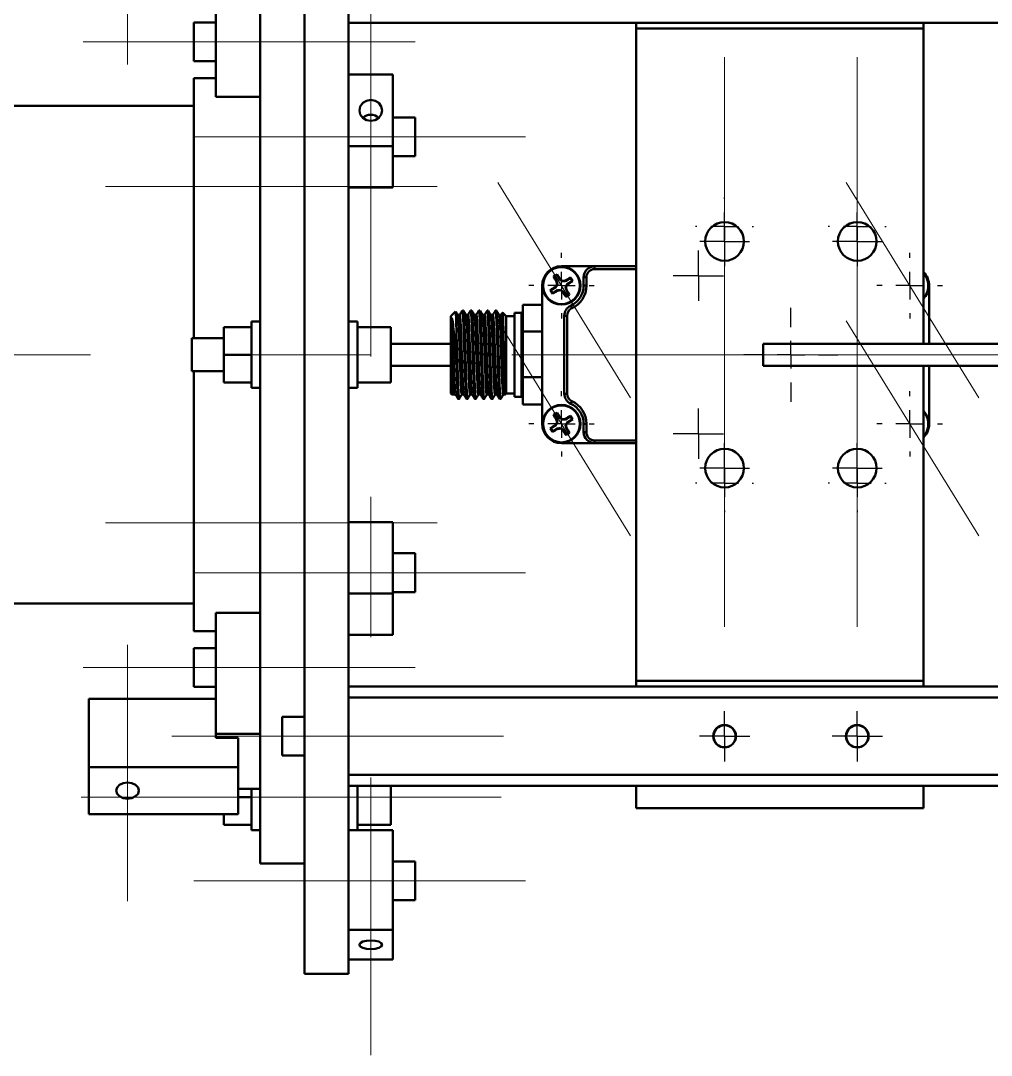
# Model space of a CAD drawing. Header units: millimetres. Extents: x 0 to 420, y 0 to 297.
# Drawn here: x 102.54 to 146.44, y 100.32 to 147.1 of the extents above; entities that cross this region are included whole.
import ezdxf

# ---------------------------------------------------------------- set-up
doc = ezdxf.new("R2010")
doc.units = ezdxf.units.MM
doc.linetypes.add('CENTERX2', pattern=[20.32, 12.7, -2.54, 2.54, -2.54])
doc.layers.add('9中心线层', color=1, linetype='Continuous')

# ---------------------------------------------------------------- blocks, each defined once
blk = doc.blocks.new('SW_CENTERMARKSYMBOL_64')
at = {"layer": '9中心线层', "color": 0}
for p, q in [((0, 0.625), (0, 1.1375)), ((0, 0), (0, 0.625)), ((-0.625, 0), (-1.1375, 0)), ((0, 0), (-0.625, 0)), ((0, 0), (0, -0.625)), ((0, 0), (0.625, 0)), ((0.625, 0), (1.1375, 0)), ((0, -0.625), (0, -1.1375))]:
    blk.add_line(p, q, dxfattribs=at)
blk = doc.blocks.new('SW_CENTERMARKSYMBOL_65')
at = {"layer": '9中心线层', "color": 0}
for p, q in [((0, 0.625), (0, 1.1375)), ((0, 0), (0, 0.625)), ((-0.625, 0), (-1.1375, 0)), ((0, 0), (-0.625, 0)), ((0, 0), (0, -0.625)), ((0, 0), (0.625, 0)), ((0.625, 0), (1.1375, 0)), ((0, -0.625), (0, -1.1375))]:
    blk.add_line(p, q, dxfattribs=at)
blk = doc.blocks.new('SW_CENTERMARKSYMBOL_84')
at = {"layer": '9中心线层', "color": 0}
for p, q in [((0, 0.625), (0, 1.125)), ((0, 0), (0, 0.625)), ((-0.625, 0), (-1.125, 0)), ((0, 0), (-0.625, 0)), ((0, 0), (0, -0.625)), ((0, 0), (0.625, 0)), ((0.625, 0), (1.125, 0)), ((0, -0.625), (0, -1.125))]:
    blk.add_line(p, q, dxfattribs=at)
blk = doc.blocks.new('SW_CENTERMARKSYMBOL_86')
at = {"layer": '9中心线层', "color": 0}
for p, q in [((0, 0.625), (0, 1.125)), ((0, 0), (0, 0.625)), ((-0.625, 0), (-1.125, 0)), ((0, 0), (-0.625, 0)), ((0, 0), (0, -0.625)), ((0, 0), (0.625, 0)), ((0.625, 0), (1.125, 0)), ((0, -0.625), (0, -1.125))]:
    blk.add_line(p, q, dxfattribs=at)
blk = doc.blocks.new('SW_CENTERMARKSYMBOL_87')
at = {"layer": '9中心线层', "color": 0}
for p, q in [((0, 1.25), (0, 1.3125)), ((0, 0), (0, 0.625)), ((-1.25, 0), (-1.3125, 0)), ((0, 0), (-0.625, 0)), ((0, 0), (0, -0.625)), ((0, 0), (0.625, 0)), ((1.25, 0), (1.3125, 0)), ((0, -1.25), (0, -1.3125))]:
    blk.add_line(p, q, dxfattribs=at)
blk = doc.blocks.new('SW_CENTERMARKSYMBOL_88')
at = {"layer": '9中心线层', "color": 0}
for p, q in [((0, 1.25), (0, 1.3125)), ((0, 0), (0, 0.625)), ((-1.25, 0), (-1.3125, 0)), ((0, 0), (-0.625, 0)), ((0, 0), (0, -0.625)), ((0, 0), (0.625, 0)), ((1.25, 0), (1.3125, 0)), ((0, -1.25), (0, -1.3125))]:
    blk.add_line(p, q, dxfattribs=at)
blk = doc.blocks.new('SW_CENTERMARKSYMBOL_89')
at = {"layer": '9中心线层', "color": 0}
for p, q in [((0, 1.25), (0, 1.3125)), ((0, 0), (0, 0.625)), ((-1.25, 0), (-1.3125, 0)), ((0, 0), (-0.625, 0)), ((0, 0), (0, -0.625)), ((0, 0), (0.625, 0)), ((1.25, 0), (1.3125, 0)), ((0, -1.25), (0, -1.3125))]:
    blk.add_line(p, q, dxfattribs=at)
blk = doc.blocks.new('SW_CENTERMARKSYMBOL_90')
at = {"layer": '9中心线层', "color": 0}
for p, q in [((0, 1.25), (0, 1.3125)), ((0, 0), (0, 0.625)), ((-1.25, 0), (-1.3125, 0)), ((0, 0), (-0.625, 0)), ((0, 0), (0, -0.625)), ((0, 0), (0.625, 0)), ((1.25, 0), (1.3125, 0)), ((0, -1.25), (0, -1.3125))]:
    blk.add_line(p, q, dxfattribs=at)
blk = doc.blocks.new('SW_CENTERMARKSYMBOL_91')
at = {"layer": '9中心线层', "color": 0}
for p, q in [((0, 1.25), (0, 2.125)), ((0, 0), (0, 0.625)), ((-1.25, 0), (-2.125, 0)), ((0, 0), (-0.625, 0)), ((0, 0), (0, -0.625)), ((0, 0), (0.625, 0)), ((1.25, 0), (2.125, 0)), ((0, -1.25), (0, -2.125))]:
    blk.add_line(p, q, dxfattribs=at)
blk = doc.blocks.new('SW_CENTERMARKSYMBOL_92')
at = {"layer": '9中心线层', "color": 0}
for p, q in [((0, 0.625), (0, 1.1375)), ((0, 0), (0, 0.625)), ((-0.625, 0), (-1.1375, 0)), ((0, 0), (-0.625, 0)), ((0, 0), (0, -0.625)), ((0, 0), (0.625, 0)), ((0.625, 0), (1.1375, 0)), ((0, -0.625), (0, -1.1375))]:
    blk.add_line(p, q, dxfattribs=at)
blk = doc.blocks.new('SW_CENTERMARKSYMBOL_93')
at = {"layer": '9中心线层', "color": 0}
for p, q in [((0, 0.625), (0, 1.1375)), ((0, 0), (0, 0.625)), ((-0.625, 0), (-1.1375, 0)), ((0, 0), (-0.625, 0)), ((0, 0), (0, -0.625)), ((0, 0), (0.625, 0)), ((0.625, 0), (1.1375, 0)), ((0, -0.625), (0, -1.1375))]:
    blk.add_line(p, q, dxfattribs=at)
blk = doc.blocks.new('SW_CENTERMARKSYMBOL_94')
at = {"layer": '9中心线层', "color": 0}
for p, q in [((0, 1.25), (0, 1.48225)), ((0, 0), (0, 0.625)), ((-1.25, 0), (-1.48225, 0)), ((0, 0), (-0.625, 0)), ((0, 0), (0, -0.625)), ((0, 0), (0.625, 0)), ((1.25, 0), (1.48225, 0)), ((0, -1.25), (0, -1.48225))]:
    blk.add_line(p, q, dxfattribs=at)
blk = doc.blocks.new('SW_CENTERMARKSYMBOL_95')
at = {"layer": '9中心线层', "color": 0}
for p, q in [((0, 1.25), (0, 1.48225)), ((0, 0), (0, 0.625)), ((-1.25, 0), (-1.48225, 0)), ((0, 0), (-0.625, 0)), ((0, 0), (0, -0.625)), ((0, 0), (0.625, 0)), ((1.25, 0), (1.48225, 0)), ((0, -1.25), (0, -1.48225))]:
    blk.add_line(p, q, dxfattribs=at)
blk = doc.blocks.new('SW_CENTERMARKSYMBOL_96')
at = {"layer": '9中心线层', "color": 0}
for p, q in [((0, 1.25), (0, 1.48225)), ((0, 0), (0, 0.625)), ((-1.25, 0), (-1.48225, 0)), ((0, 0), (-0.625, 0)), ((0, 0), (0, -0.625)), ((0, 0), (0.625, 0)), ((1.25, 0), (1.48225, 0)), ((0, -1.25), (0, -1.48225))]:
    blk.add_line(p, q, dxfattribs=at)
blk = doc.blocks.new('SW_CENTERMARKSYMBOL_97')
at = {"layer": '9中心线层', "color": 0}
for p, q in [((0, 1.25), (0, 1.48225)), ((0, 0), (0, 0.625)), ((-1.25, 0), (-1.48225, 0)), ((0, 0), (-0.625, 0)), ((0, 0), (0, -0.625)), ((0, 0), (0.625, 0)), ((1.25, 0), (1.48225, 0)), ((0, -1.25), (0, -1.48225))]:
    blk.add_line(p, q, dxfattribs=at)
blk = doc.blocks.new('SW_CENTERMARKSYMBOL_98')
at = {"layer": '9中心线层', "color": 0}
for p, q in [((0, 0.625), (0, 1.125)), ((0, 0), (0, 0.625)), ((-0.625, 0), (-1.125, 0)), ((0, 0), (-0.625, 0)), ((0, 0), (0, -0.625)), ((0, 0), (0.625, 0)), ((0.625, 0), (1.125, 0)), ((0, -0.625), (0, -1.125))]:
    blk.add_line(p, q, dxfattribs=at)
blk = doc.blocks.new('SW_CENTERMARKSYMBOL_99')
at = {"layer": '9中心线层', "color": 0}
for p, q in [((0, 0.625), (0, 1.125)), ((0, 0), (0, 0.625)), ((-0.625, 0), (-1.125, 0)), ((0, 0), (-0.625, 0)), ((0, 0), (0, -0.625)), ((0, 0), (0.625, 0)), ((0.625, 0), (1.125, 0)), ((0, -0.625), (0, -1.125))]:
    blk.add_line(p, q, dxfattribs=at)

msp = doc.modelspace()

# ---------------------------------------------------------------- linework, layer by layer
at = {"color": 7, "linetype": 'Continuous', "lineweight": 50}
for p, q in [((115.377, 104), (115.377, 160)), ((117.377, 144.667), (117.377, 160)), ((111.377, 143.667), (111.377, 149.147)), ((113.377, 146.979), (113.377, 149.147)), ((111.377, 147.017), (110.377, 147.017)), ((110.377, 145.267), (110.377, 147.017)), ((113.377, 117.021), (113.377, 146.979)), ((117.377, 147), (205.377, 147)), ((130.377, 146.75), (130.377, 147)), ((143.377, 146.75), (143.377, 147)), ((130.377, 146.75), (143.377, 146.75)), ((130.377, 117.25), (130.377, 146.75)), ((143.377, 132.5), (143.377, 146.75)), ((110.377, 145.267), (111.377, 145.267)), ((119.377, 144.667), (117.377, 144.667)), ((117.377, 144.667), (117.377, 141.433)), ((119.377, 144.667), (119.377, 141.433)), ((111.377, 144.5), (110.377, 144.5)), ((110.377, 132.75), (110.377, 144.5)), ((111.377, 143.667), (113.377, 143.667)), ((110.377, 143.25), (83.377, 143.25)), ((120.377, 142.729), (119.377, 142.729)), ((120.377, 142.729), (120.377, 140.979)), ((119.377, 141.433), (117.377, 141.433)), ((117.377, 141.433), (117.377, 141.077)), ((119.377, 141.433), (119.377, 139.568)), ((117.377, 106.852), (117.377, 141.077)), ((119.377, 140.979), (120.377, 140.979)), ((119.377, 139.568), (117.377, 139.568)), ((127.002, 136), (128.502, 136)), ((128.502, 136), (130.377, 136)), ((128.502, 136), (128.502, 135.875)), ((130.377, 135.875), (128.502, 135.875)), ((143.482, 135.575), (143.377, 135.712)), ((143.464, 135.563), (143.377, 135.68)), ((126.663, 135.52), (126.636, 135.537)), ((126.802, 135.606), (126.663, 135.52)), ((126.663, 135.52), (126.798, 135.301)), ((126.798, 135.301), (126.775, 135.293)), ((126.798, 135.301), (126.819, 135.168)), ((126.802, 135.606), (126.799, 135.637)), ((126.937, 135.387), (126.802, 135.606)), ((126.937, 135.387), (126.954, 135.403)), ((127.046, 135.308), (126.937, 135.387)), ((127.046, 135.308), (127.052, 135.334)), ((127.179, 135.329), (127.046, 135.308)), ((127.179, 135.329), (127.17, 135.352)), ((127.398, 135.464), (127.179, 135.329)), ((127.264, 135.191), (127.483, 135.325)), ((127.398, 135.464), (127.414, 135.491)), ((127.483, 135.325), (127.398, 135.464)), ((127.483, 135.325), (127.514, 135.328)), ((128.127, 135.5), (128.002, 135.5)), ((128.002, 135.125), (128.002, 135.5)), ((128.127, 135.5), (128.127, 135.125)), ((126.127, 128.875), (126.127, 135.125)), ((126.522, 134.925), (126.49, 134.922)), ((126.741, 135.059), (126.522, 134.925)), ((126.522, 134.925), (126.607, 134.786)), ((126.607, 134.786), (126.59, 134.759)), ((126.607, 134.786), (126.826, 134.921)), ((126.741, 135.059), (126.724, 135.077)), ((126.819, 135.168), (126.741, 135.059)), ((126.819, 135.168), (126.793, 135.175)), ((126.826, 134.921), (126.959, 134.942)), ((126.826, 134.921), (126.835, 134.898)), ((126.959, 134.942), (126.953, 134.916)), ((126.959, 134.942), (127.068, 134.863)), ((127.068, 134.863), (127.05, 134.847)), ((127.068, 134.863), (127.203, 134.644)), ((127.185, 135.082), (127.264, 135.191)), ((127.185, 135.082), (127.212, 135.075)), ((127.207, 134.949), (127.185, 135.082)), ((127.203, 134.644), (127.341, 134.73)), ((127.207, 134.949), (127.229, 134.957)), ((127.341, 134.73), (127.207, 134.949)), ((127.264, 135.191), (127.28, 135.173)), ((127.341, 134.73), (127.368, 134.713)), ((128.127, 135.125), (128.002, 135.125)), ((143.627, 135.125), (143.627, 132.5)), ((127.203, 134.644), (127.206, 134.613)), ((122.204, 133.952), (122.002, 133.75)), ((122.401, 133.797), (122.309, 133.797)), ((122.565, 134), (122.518, 134)), ((122.776, 133.797), (122.684, 133.797)), ((122.94, 134), (122.893, 134)), ((123.151, 133.797), (123.059, 133.797)), ((123.315, 134), (123.268, 134)), ((123.526, 133.797), (123.434, 133.797)), ((123.69, 134), (123.643, 134)), ((123.901, 133.797), (123.809, 133.797)), ((124.065, 134), (124.018, 134)), ((124.276, 133.797), (124.184, 133.797)), ((124.328, 133.89), (124.275, 133.797)), ((124.502, 133.75), (124.353, 133.9)), ((125.19, 133.9), (124.877, 133.9)), ((124.877, 130.1), (124.877, 133.9)), ((125.19, 130.1), (125.19, 133.9)), ((126.127, 134.25), (125.252, 134.25)), ((125.252, 133.045), (125.252, 134.25)), ((127.471, 134.102), (127.419, 134.216)), ((113.377, 133.5), (112.977, 133.5)), ((112.977, 130.5), (112.977, 133.5)), ((117.777, 133.5), (117.377, 133.5)), ((117.777, 130.5), (117.777, 133.5)), ((122.002, 130.25), (122.002, 133.75)), ((122.049, 133.663), (122.049, 131.32)), ((124.877, 133.75), (124.502, 133.75)), ((124.502, 130.25), (124.502, 133.75)), ((127.127, 130.239), (127.127, 133.761)), ((127.252, 133.761), (127.127, 133.761)), ((127.252, 133.761), (127.252, 130.239)), ((111.727, 133.25), (112.977, 133.25)), ((111.727, 132), (111.727, 133.25)), ((119.277, 133.25), (117.777, 133.25)), ((119.277, 133.25), (119.277, 130.75)), ((122.252, 131.49), (122.252, 133.007)), ((126.127, 133.045), (125.252, 133.045)), ((125.252, 133.045), (125.252, 130.984)), ((111.727, 132.75), (110.277, 132.75)), ((110.277, 132.75), (110.277, 131.25)), ((119.277, 132.5), (122.002, 132.5)), ((136.127, 131.5), (136.127, 132.5)), ((149.252, 132.5), (136.127, 132.5)), ((111.727, 132), (112.977, 132)), ((111.727, 130.75), (111.727, 132)), ((119.277, 131.5), (122.002, 131.5)), ((149.252, 131.5), (136.127, 131.5)), ((143.377, 117.25), (143.377, 131.5)), ((143.627, 131.5), (143.627, 128.875)), ((110.277, 131.25), (111.727, 131.25)), ((110.377, 119.5), (110.377, 131.25)), ((111.727, 130.75), (112.977, 130.75)), ((117.777, 130.75), (119.277, 130.75)), ((125.252, 130.984), (126.127, 130.984)), ((125.252, 129.75), (125.252, 130.984)), ((112.977, 130.5), (113.377, 130.5)), ((117.377, 130.5), (117.777, 130.5)), ((122.002, 130.25), (122.086, 130.166)), ((122.096, 130.159), (122.121, 130.203)), ((122.12, 130.203), (122.212, 130.203)), ((122.495, 130.203), (122.587, 130.203)), ((122.87, 130.203), (122.962, 130.203)), ((123.245, 130.203), (123.337, 130.203)), ((123.62, 130.203), (123.712, 130.203)), ((123.995, 130.203), (124.087, 130.203)), ((124.37, 130.203), (124.464, 130.203)), ((124.455, 130.203), (124.502, 130.25)), ((124.455, 130.203), (124.455, 130.222)), ((124.502, 130.25), (124.877, 130.25)), ((124.877, 130.1), (125.19, 130.1)), ((127.252, 130.239), (127.127, 130.239)), ((122.331, 130), (122.378, 130)), ((122.706, 130), (122.753, 130)), ((123.081, 130), (123.128, 130)), ((123.456, 130), (123.503, 130)), ((123.831, 130), (123.878, 130)), ((124.206, 130), (124.253, 130)), ((124.252, 130), (124.261, 130.023)), ((125.252, 129.75), (126.127, 129.75)), ((127.471, 129.898), (127.419, 129.784)), ((126.663, 129.27), (126.636, 129.287)), ((126.802, 129.356), (126.663, 129.27)), ((126.663, 129.27), (126.798, 129.051)), ((126.802, 129.356), (126.799, 129.387)), ((126.937, 129.137), (126.802, 129.356)), ((126.937, 129.137), (126.954, 129.153)), ((127.046, 129.058), (126.937, 129.137)), ((127.398, 129.214), (127.179, 129.079)), ((127.398, 129.214), (127.414, 129.241)), ((127.483, 129.075), (127.398, 129.214)), ((143.482, 129.325), (143.377, 129.462)), ((143.464, 129.313), (143.377, 129.43)), ((126.522, 128.675), (126.49, 128.672)), ((126.741, 128.809), (126.522, 128.675)), ((126.522, 128.675), (126.607, 128.536)), ((126.607, 128.536), (126.826, 128.671)), ((126.741, 128.809), (126.724, 128.827)), ((126.819, 128.918), (126.741, 128.809)), ((126.798, 129.051), (126.775, 129.043)), ((126.819, 128.918), (126.793, 128.925)), ((126.798, 129.051), (126.819, 128.918)), ((126.826, 128.671), (126.959, 128.692)), ((126.826, 128.671), (126.835, 128.648)), ((126.959, 128.692), (126.953, 128.666)), ((126.959, 128.692), (127.068, 128.613)), ((127.046, 129.058), (127.052, 129.084)), ((127.179, 129.079), (127.046, 129.058)), ((127.179, 129.079), (127.17, 129.102)), ((127.185, 128.832), (127.264, 128.941)), ((127.207, 128.699), (127.185, 128.832)), ((127.185, 128.832), (127.212, 128.825)), ((127.207, 128.699), (127.229, 128.707)), ((127.341, 128.48), (127.207, 128.699)), ((127.264, 128.941), (127.483, 129.075)), ((127.264, 128.941), (127.28, 128.923)), ((127.483, 129.075), (127.514, 129.078)), ((128.127, 128.875), (128.002, 128.875)), ((128.002, 128.5), (128.002, 128.875)), ((128.127, 128.875), (128.127, 128.5)), ((126.607, 128.536), (126.59, 128.509)), ((127.068, 128.613), (127.05, 128.597)), ((127.068, 128.613), (127.203, 128.394)), ((127.203, 128.394), (127.341, 128.48)), ((127.203, 128.394), (127.206, 128.363)), ((127.341, 128.48), (127.368, 128.463)), ((128.127, 128.5), (128.002, 128.5)), ((127.002, 128), (128.502, 128)), ((128.502, 128.125), (130.377, 128.125)), ((128.502, 128.125), (128.502, 128)), ((130.377, 128), (128.502, 128)), ((119.377, 124.432), (117.377, 124.432)), ((119.377, 124.432), (119.377, 121.199)), ((120.377, 123.021), (119.377, 123.021)), ((120.377, 123.021), (120.377, 121.271)), ((119.377, 121.199), (117.377, 121.199)), ((119.377, 121.271), (120.377, 121.271)), ((119.377, 121.199), (119.377, 119.333)), ((83.377, 120.75), (110.377, 120.75)), ((111.377, 120.333), (113.377, 120.333)), ((111.377, 114.853), (111.377, 120.333)), ((110.377, 119.5), (111.377, 119.5)), ((119.377, 119.333), (117.377, 119.333)), ((111.377, 118.733), (110.377, 118.733)), ((110.377, 116.983), (110.377, 118.733)), ((110.377, 116.983), (111.377, 116.983)), ((113.377, 114.853), (113.377, 117.021)), ((117.377, 117), (180.377, 117)), ((130.377, 117), (130.377, 117.25)), ((130.377, 117.25), (143.377, 117.25)), ((143.377, 117), (143.377, 117.25)), ((117.377, 116.5), (241.877, 116.5)), ((105.627, 116.444), (111.377, 116.444)), ((105.627, 113.35), (105.627, 116.444)), ((115.377, 115.625), (114.377, 115.625)), ((114.377, 113.875), (114.377, 115.625)), ((111.377, 114.676), (111.377, 114.853)), ((111.377, 114.853), (113.377, 114.853)), ((112.377, 114.676), (111.377, 114.676)), ((112.377, 113.35), (112.377, 114.676)), ((113.377, 112.378), (113.377, 114.853)), ((114.377, 113.875), (115.377, 113.875)), ((105.627, 113.35), (112.377, 113.35)), ((105.627, 111.229), (105.627, 113.35)), ((112.377, 111.229), (112.377, 113.35)), ((117.377, 113), (241.877, 113)), ((112.377, 112.378), (113.377, 112.378)), ((112.977, 110.5), (112.977, 112.378)), ((113.377, 109), (113.377, 112.378)), ((117.377, 112.5), (241.877, 112.5)), ((117.777, 110.5), (117.777, 112.5)), ((119.277, 112.5), (119.277, 110.75)), ((130.377, 111.5), (130.377, 112.5)), ((143.377, 111.5), (143.377, 112.5)), ((112.377, 112), (112.977, 112)), ((130.377, 111.5), (143.377, 111.5)), ((105.627, 111.229), (112.377, 111.229)), ((111.727, 110.75), (111.727, 111.229)), ((111.727, 110.75), (112.977, 110.75)), ((112.977, 110.5), (113.377, 110.5)), ((117.377, 110.5), (117.777, 110.5)), ((119.377, 110.497), (117.377, 110.497)), ((117.777, 110.75), (119.277, 110.75)), ((119.377, 110.497), (119.377, 105.993)), ((113.377, 109), (115.377, 109)), ((120.377, 109.085), (119.377, 109.085)), ((120.377, 109.085), (120.377, 107.335)), ((119.377, 107.335), (120.377, 107.335)), ((117.377, 106.852), (117.377, 105.993)), ((119.377, 105.993), (117.377, 105.993)), ((117.377, 105.993), (117.377, 104.653)), ((119.377, 105.993), (119.377, 104.653)), ((117.377, 104), (117.377, 104.653)), ((119.377, 104.653), (117.377, 104.653)), ((115.377, 104), (117.377, 104))]:
    msp.add_line(p, q, dxfattribs=at)
at = {"color": 7, "linetype": 'Continuous', "lineweight": 50, "flags": 128}
for points in [[(118.377, 142.576), (118.573, 142.613), (118.74, 142.715), (118.851, 142.869), (118.89, 143.05), (118.851, 143.231), (118.74, 143.385), (118.573, 143.487), (118.377, 143.523), (118.181, 143.487), (118.015, 143.385), (117.904, 143.231), (117.865, 143.05), (117.904, 142.869), (118.015, 142.715), (118.181, 142.613), (118.377, 142.576)], [(124.276, 133.775), (124.285, 133.774), (124.305, 133.596), (124.323, 133.264), (124.342, 132.807), (124.361, 132.265), (124.379, 131.708), (124.399, 131.169), (124.417, 130.718), (124.436, 130.391), (124.455, 130.222), (124.455, 130.222)], [(107.377, 112.652), (107.181, 112.624), (107.015, 112.546), (106.904, 112.428), (106.865, 112.289), (106.904, 112.151), (107.015, 112.033), (107.181, 111.955), (107.377, 111.927), (107.573, 111.955), (107.74, 112.033), (107.851, 112.151), (107.89, 112.289), (107.851, 112.428), (107.74, 112.546), (107.573, 112.624), (107.377, 112.652)], [(118.377, 105.127), (118.573, 105.142), (118.74, 105.184), (118.851, 105.248), (118.89, 105.323), (118.851, 105.398), (118.74, 105.462), (118.573, 105.504), (118.377, 105.519), (118.181, 105.504), (118.015, 105.462), (117.904, 105.398), (117.865, 105.323), (117.904, 105.248), (118.015, 105.184), (118.181, 105.142), (118.377, 105.127)]]:
    msp.add_lwpolyline(points, dxfattribs=at)
at = {"color": 7, "linetype": 'Continuous', "lineweight": 50}
for centre, radius in [((134.377, 137.125), 0.875), ((140.377, 137.125), 0.875), ((127.002, 135.125), 0.857), ((127.002, 135.125), 0.836), ((127.002, 128.875), 0.857), ((127.002, 128.875), 0.836), ((134.377, 126.875), 0.875), ((140.377, 126.875), 0.875), ((134.377, 114.75), 0.512), ((134.377, 114.75), 0.5), ((140.377, 114.75), 0.512), ((140.377, 114.75), 0.5)]:
    msp.add_circle(centre, radius, dxfattribs=at)
for centre, radius, start, end in [((118.377, 142.313), 0.541, 47.979, 132.021), ((127.002, 135.125), 0.875, 90, 180), ((128.502, 135.5), 0.5, 90, 180), ((128.502, 135.5), 0.375, 90, 180), ((142.752, 135.125), 0.875, 0, 44.4153), ((129.856, 130.494), 5.983, 120.7268, 122.556), ((135.524, 140.438), 10.149, 208.8748, 210.461), ((138.944, 137.049), 12.294, 188.2119, 188.7683), ((118.426, 129.902), 10.149, 32.8218, 34.408), ((119.915, 125.323), 12.294, 54.5145, 55.0709), ((128.926, 123.184), 12.294, 98.2119, 98.7683), ((132.315, 126.604), 10.149, 118.8748, 120.461), ((121.779, 143.702), 10.149, 302.8218, 304.408), ((122.371, 132.271), 5.983, 30.7268, 32.556), ((142.752, 135.125), 0.857, 316.8089, 31.6414), ((142.752, 135.125), 0.836, 318.3959, 31.6414), ((132.225, 126.548), 10.149, 122.8218, 124.408), ((131.633, 137.979), 5.983, 210.7268, 212.556), ((121.689, 143.646), 10.149, 298.8748, 300.461), ((136.804, 128.038), 12.294, 144.5145, 145.0709), ((125.078, 147.066), 12.294, 278.2119, 278.7683), ((134.09, 144.927), 12.294, 234.5145, 235.0709), ((135.579, 140.348), 10.149, 212.8218, 214.408), ((117.201, 142.212), 12.294, 324.5145, 325.0709), ((115.061, 133.201), 12.294, 8.2119, 8.7683), ((118.481, 129.812), 10.149, 28.8748, 30.461), ((127.002, 135.125), 1, 294.6243, 0), ((127.002, 135.125), 1.125, 294.6243, 0), ((124.149, 139.756), 5.983, 300.7268, 302.556), ((125.19, 133.963), 0.0625, 270, 0), ((127.627, 133.761), 0.5, 114.6243, 180), ((127.627, 133.761), 0.375, 114.6243, 180), ((125.19, 130.037), 0.0625, 0, 90), ((127.627, 130.239), 0.5, 180, 245.3757), ((127.627, 130.239), 0.375, 180, 245.3757), ((127.002, 128.875), 1, 0, 65.3757), ((127.002, 128.875), 1.125, 0, 65.3757), ((129.856, 124.244), 5.983, 120.7268, 122.556), ((135.524, 134.188), 10.149, 208.8748, 210.461), ((118.426, 123.652), 10.149, 32.8218, 34.408), ((119.915, 119.073), 12.294, 54.5145, 55.0709), ((132.315, 120.354), 10.149, 118.8748, 120.461), ((122.371, 126.021), 5.983, 30.7268, 32.556), ((142.752, 128.875), 0.857, 316.8089, 31.6414), ((142.752, 128.875), 0.836, 318.3959, 31.6414), ((127.002, 128.875), 0.875, 180, 270), ((132.225, 120.298), 10.149, 122.8218, 124.408), ((131.633, 131.729), 5.983, 210.7268, 212.556), ((121.689, 137.396), 10.149, 298.8748, 300.461), ((136.804, 121.788), 12.294, 144.5145, 145.0709), ((138.944, 130.799), 12.294, 188.2119, 188.7683), ((125.078, 140.816), 12.294, 278.2119, 278.7683), ((134.09, 138.677), 12.294, 234.5145, 235.0709), ((128.926, 116.934), 12.294, 98.2119, 98.7683), ((117.201, 135.962), 12.294, 324.5145, 325.0709), ((115.061, 126.951), 12.294, 8.2119, 8.7683), ((118.481, 123.562), 10.149, 28.8748, 30.461), ((121.779, 137.452), 10.149, 302.8218, 304.408), ((142.752, 128.875), 0.875, 315.5847, 0), ((135.579, 134.098), 10.149, 212.8218, 214.408), ((124.149, 133.506), 5.983, 300.7268, 302.556), ((128.502, 128.5), 0.5, 180, 270), ((128.502, 128.5), 0.375, 180, 270)]:
    msp.add_arc(centre, radius, start, end, dxfattribs=at)
for points, knots in [([(122.215, 133.934), (122.218, 133.931), (122.224, 133.921), (122.236, 133.658), (122.245, 133.31), (122.251, 133.066), (122.252, 133.007)], [0, 0, 0, 0, 0.212022, 0.551651, 0.892207, 1, 1, 1, 1]), ([(122.311, 133.794), (122.291, 133.828), (122.263, 133.877), (122.235, 133.926), (122.226, 133.941)], [0, 0, 0, 0, 0.692084, 1, 1, 1, 1]), ([(122.311, 133.788), (122.311, 133.789), (122.318, 133.806), (122.331, 133.672), (122.35, 133.384), (122.368, 132.941), (122.388, 132.412), (122.406, 131.84), (122.425, 131.284), (122.444, 130.798), (122.462, 130.435), (122.48, 130.226), (122.491, 130.222), (122.495, 130.221)], [0, 0, 0, 0, 0.006973, 0.109754, 0.212318, 0.3136, 0.416914, 0.518015, 0.620823, 0.723354, 0.824663, 0.927973, 1, 1, 1, 1]), ([(122.515, 133.997), (122.496, 133.963), (122.457, 133.897), (122.419, 133.83), (122.4, 133.797)], [0, 0, 0, 0, 0.507788, 1, 1, 1, 1]), ([(122.518, 133.972), (122.522, 133.976), (122.532, 133.989), (122.55, 133.76), (122.569, 133.332), (122.59, 132.744), (122.61, 132.074), (122.63, 131.395), (122.651, 130.783), (122.67, 130.316), (122.689, 130.036), (122.701, 130.025), (122.706, 130.021)], [0, 0, 0, 0, 0.058742, 0.166161, 0.273587, 0.381007, 0.48843, 0.595851, 0.703271, 0.810696, 0.918115, 1, 1, 1, 1]), ([(122.686, 133.794), (122.666, 133.828), (122.627, 133.896), (122.588, 133.964), (122.568, 133.997)], [0, 0, 0, 0, 0.4999719, 1, 1, 1, 1]), ([(122.568, 133.986), (122.572, 133.975), (122.581, 133.951), (122.597, 133.753), (122.612, 133.436), (122.627, 133.018), (122.644, 132.531), (122.659, 132.007), (122.674, 131.484), (122.69, 130.995), (122.706, 130.576), (122.721, 130.248), (122.737, 130.063), (122.747, 129.967), (122.753, 130.001), (122.753, 130.001)], [0, 0, 0, 0, 0.0664502, 0.1521415, 0.2363284, 0.3205951, 0.4062863, 0.4904744, 0.5747399, 0.6604312, 0.7446203, 0.8288848, 0.914576, 0.9987663, 1, 1, 1, 1]), ([(122.891, 133.998), (122.871, 133.964), (122.832, 133.897), (122.794, 133.83), (122.775, 133.797)], [0, 0, 0, 0, 0.50637, 1, 1, 1, 1]), ([(122.893, 133.993), (122.9, 133.977), (122.912, 133.943), (122.933, 133.617), (122.952, 133.121), (122.973, 132.493), (122.992, 131.81), (123.013, 131.149), (123.033, 130.581), (123.053, 130.187), (123.069, 129.995), (123.078, 130.02), (123.081, 130.027)], [0, 0, 0, 0, 0.100045, 0.207477, 0.314916, 0.422348, 0.529788, 0.63722, 0.744657, 0.85209, 0.959522, 1, 1, 1, 1]), ([(123.061, 133.794), (123.041, 133.828), (123.002, 133.896), (122.963, 133.964), (122.943, 133.998)], [0, 0, 0, 0, 0.4999701, 1, 1, 1, 1]), ([(122.943, 133.979), (122.95, 133.953), (122.965, 133.896), (122.987, 133.452), (123.01, 132.795), (123.034, 132.008), (123.057, 131.225), (123.081, 130.551), (123.104, 130.126), (123.121, 129.95), (123.13, 130.013), (123.131, 130.02)], [0, 0, 0, 0, 0.107603, 0.232599, 0.357663, 0.482661, 0.607724, 0.732722, 0.857784, 0.982784, 1, 1, 1, 1]), ([(123.266, 133.998), (123.246, 133.964), (123.207, 133.897), (123.169, 133.83), (123.15, 133.797)], [0, 0, 0, 0, 0.506133, 1, 1, 1, 1]), ([(123.268, 133.976), (123.27, 133.982), (123.279, 134.011), (123.295, 133.831), (123.315, 133.45), (123.335, 132.89), (123.356, 132.233), (123.375, 131.549), (123.396, 130.916), (123.415, 130.409), (123.436, 130.065), (123.449, 130.022), (123.456, 130.001)], [0, 0, 0, 0, 0.033738, 0.141178, 0.248623, 0.356064, 0.463504, 0.570949, 0.678389, 0.785837, 0.893277, 1, 1, 1, 1]), ([(123.435, 133.794), (123.416, 133.828), (123.377, 133.896), (123.338, 133.964), (123.318, 133.998)], [0, 0, 0, 0, 0.4999695, 1, 1, 1, 1]), ([(123.318, 133.98), (123.325, 133.954), (123.339, 133.898), (123.362, 133.453), (123.385, 132.797), (123.409, 132.01), (123.432, 131.226), (123.456, 130.552), (123.479, 130.127), (123.496, 129.95), (123.505, 130.013), (123.506, 130.02)], [0, 0, 0, 0, 0.108087, 0.233081, 0.358124, 0.48312, 0.608161, 0.733158, 0.858199, 0.983197, 1, 1, 1, 1]), ([(123.641, 133.998), (123.621, 133.964), (123.582, 133.897), (123.544, 133.83), (123.525, 133.797)], [0, 0, 0, 0, 0.506554, 1, 1, 1, 1]), ([(123.643, 133.976), (123.648, 133.975), (123.659, 133.972), (123.678, 133.707), (123.697, 133.251), (123.718, 132.645), (123.738, 131.969), (123.758, 131.296), (123.779, 130.701), (123.798, 130.261), (123.816, 130.018), (123.827, 130.025), (123.831, 130.027)], [0, 0, 0, 0, 0.07515, 0.182567, 0.289992, 0.397409, 0.504833, 0.61225, 0.719669, 0.827091, 0.934508, 1, 1, 1, 1]), ([(123.81, 133.795), (123.791, 133.828), (123.752, 133.896), (123.712, 133.964), (123.693, 133.998)], [0, 0, 0, 0, 0.499971, 1, 1, 1, 1]), ([(123.693, 133.98), (123.7, 133.954), (123.714, 133.898), (123.737, 133.455), (123.76, 132.798), (123.784, 132.012), (123.807, 131.228), (123.831, 130.553), (123.854, 130.128), (123.871, 129.951), (123.88, 130.013), (123.881, 130.02)], [0, 0, 0, 0, 0.108093, 0.2330272, 0.3579893, 0.4829248, 0.6078857, 0.7328225, 0.857782, 0.9827201, 1, 1, 1, 1]), ([(124.016, 133.998), (123.996, 133.964), (123.957, 133.897), (123.919, 133.83), (123.9, 133.797)], [0, 0, 0, 0, 0.50699, 1, 1, 1, 1]), ([(124.015, 133.987), (124.016, 133.992), (124.023, 134.041), (124.037, 133.92), (124.058, 133.617), (124.077, 133.109), (124.099, 132.481), (124.118, 131.797), (124.138, 131.138), (124.158, 130.572), (124.178, 130.182), (124.195, 129.993), (124.204, 130.019), (124.206, 130.026)], [0, 0, 0, 0, 0.0103759, 0.1161158, 0.2218549, 0.3275999, 0.433339, 0.5390855, 0.6448248, 0.7505691, 0.8563087, 0.9620476, 1, 1, 1, 1]), ([(124.186, 133.794), (124.166, 133.828), (124.127, 133.896), (124.088, 133.964), (124.068, 133.998)], [0, 0, 0, 0, 0.499975, 1, 1, 1, 1]), ([(124.068, 133.979), (124.075, 133.953), (124.089, 133.898), (124.112, 133.456), (124.135, 132.8), (124.159, 132.014), (124.182, 131.227), (124.205, 130.563), (124.229, 130.096), (124.245, 130.032), (124.252, 130)], [0, 0, 0, 0, 0.108865, 0.236166, 0.363475, 0.490777, 0.618085, 0.745389, 0.872695, 1, 1, 1, 1]), ([(124.455, 130.222), (124.452, 130.256), (124.445, 130.324), (124.433, 130.614), (124.422, 131.051), (124.408, 131.629), (124.396, 132.257), (124.383, 132.864), (124.371, 133.385), (124.358, 133.747), (124.347, 133.923), (124.341, 133.893), (124.34, 133.883)], [0, 0, 0, 0, 0.089151, 0.178303, 0.285852, 0.394695, 0.504033, 0.61401, 0.725124, 0.836257, 0.94914, 1, 1, 1, 1]), ([(122.049, 133.663), (122.056, 133.576), (122.069, 133.401), (122.086, 132.957), (122.106, 132.432), (122.124, 131.86), (122.143, 131.303), (122.162, 130.813), (122.18, 130.447), (122.197, 130.239), (122.207, 130.231), (122.21, 130.228)], [0, 0, 0, 0, 0.117427, 0.233198, 0.351381, 0.467094, 0.584599, 0.701991, 0.817789, 0.935971, 1, 1, 1, 1]), ([(122.252, 131.49), (122.241, 131.657), (122.214, 132.037), (122.171, 132.631), (122.121, 133.178), (122.083, 133.517), (122.058, 133.628), (122.049, 133.663)], [0, 0, 0, 0, 0.183238, 0.418394, 0.653437, 0.888137, 1, 1, 1, 1]), ([(122.401, 133.78), (122.403, 133.785), (122.411, 133.809), (122.425, 133.673), (122.444, 133.379), (122.462, 132.935), (122.482, 132.406), (122.5, 131.833), (122.519, 131.278), (122.538, 130.792), (122.556, 130.433), (122.573, 130.234), (122.582, 130.229), (122.585, 130.227)], [0, 0, 0, 0, 0.027811, 0.13044, 0.232792, 0.333925, 0.437055, 0.537963, 0.640619, 0.742938, 0.844098, 0.947224, 1, 1, 1, 1]), ([(122.686, 133.784), (122.686, 133.786), (122.693, 133.802), (122.707, 133.662), (122.726, 133.366), (122.744, 132.918), (122.764, 132.386), (122.782, 131.813), (122.801, 131.26), (122.82, 130.778), (122.838, 130.422), (122.856, 130.222), (122.866, 130.222), (122.87, 130.222)], [0, 0, 0, 0, 0.0128592, 0.1156207, 0.2179267, 0.3192002, 0.4223719, 0.5232892, 0.6260749, 0.7283457, 0.8296498, 0.9328154, 1, 1, 1, 1]), ([(122.776, 133.778), (122.778, 133.783), (122.786, 133.805), (122.801, 133.663), (122.82, 133.361), (122.838, 132.912), (122.858, 132.379), (122.876, 131.806), (122.895, 131.254), (122.914, 130.772), (122.932, 130.42), (122.949, 130.229), (122.958, 130.227), (122.961, 130.227)], [0, 0, 0, 0, 0.032538, 0.135157, 0.237263, 0.338403, 0.441402, 0.542143, 0.644786, 0.746856, 0.848028, 0.95102, 1, 1, 1, 1]), ([(123.061, 133.781), (123.062, 133.784), (123.069, 133.798), (123.083, 133.652), (123.102, 133.348), (123.12, 132.895), (123.14, 132.36), (123.158, 131.786), (123.177, 131.235), (123.196, 130.758), (123.214, 130.409), (123.231, 130.217), (123.241, 130.222), (123.245, 130.223)], [0, 0, 0, 0, 0.018089, 0.120888, 0.222994, 0.324342, 0.42743, 0.528248, 0.631068, 0.733137, 0.834519, 0.937598, 1, 1, 1, 1]), ([(123.151, 133.777), (123.153, 133.782), (123.162, 133.802), (123.177, 133.652), (123.196, 133.342), (123.214, 132.889), (123.234, 132.353), (123.252, 131.779), (123.271, 131.23), (123.29, 130.752), (123.308, 130.407), (123.324, 130.224), (123.333, 130.226), (123.336, 130.227)], [0, 0, 0, 0, 0.037318, 0.140051, 0.242033, 0.34333, 0.446322, 0.547045, 0.649799, 0.751743, 0.853075, 0.956058, 1, 1, 1, 1]), ([(123.436, 133.779), (123.437, 133.781), (123.444, 133.794), (123.459, 133.642), (123.478, 133.329), (123.496, 132.871), (123.516, 132.333), (123.534, 131.759), (123.553, 131.211), (123.572, 130.738), (123.59, 130.396), (123.607, 130.214), (123.617, 130.221), (123.62, 130.224)], [0, 0, 0, 0, 0.023606, 0.126402, 0.228269, 0.329679, 0.432642, 0.533348, 0.636163, 0.73799, 0.839438, 0.94239, 1, 1, 1, 1]), ([(123.526, 133.776), (123.529, 133.781), (123.537, 133.798), (123.553, 133.641), (123.572, 133.324), (123.59, 132.866), (123.61, 132.327), (123.627, 131.753), (123.647, 131.205), (123.666, 130.733), (123.684, 130.395), (123.7, 130.22), (123.708, 130.225), (123.71, 130.226)], [0, 0, 0, 0, 0.04213, 0.14501, 0.246902, 0.348414, 0.451431, 0.552196, 0.655094, 0.756944, 0.858496, 0.961501, 1, 1, 1, 1]), ([(123.81, 133.777), (123.812, 133.779), (123.82, 133.79), (123.835, 133.631), (123.854, 133.31), (123.872, 132.848), (123.892, 132.307), (123.909, 131.733), (123.929, 131.187), (123.948, 130.719), (123.966, 130.384), (123.983, 130.21), (123.992, 130.221), (123.995, 130.225)], [0, 0, 0, 0, 0.0287718, 0.1316035, 0.2332706, 0.3348064, 0.4376844, 0.5383437, 0.6411912, 0.7428154, 0.8443939, 0.9472573, 1, 1, 1, 1]), ([(123.901, 133.775), (123.904, 133.78), (123.913, 133.795), (123.929, 133.63), (123.948, 133.305), (123.966, 132.842), (123.986, 132.3), (124.003, 131.726), (124.023, 131.182), (124.041, 130.713), (124.06, 130.383), (124.075, 130.216), (124.083, 130.223), (124.085, 130.225)], [0, 0, 0, 0, 0.047059, 0.150049, 0.251813, 0.353532, 0.456537, 0.557335, 0.66034, 0.762061, 0.863823, 0.966814, 1, 1, 1, 1]), ([(124.186, 133.775), (124.188, 133.777), (124.196, 133.786), (124.211, 133.62), (124.229, 133.291), (124.248, 132.824), (124.268, 132.28), (124.285, 131.706), (124.305, 131.164), (124.323, 130.699), (124.342, 130.373), (124.358, 130.206), (124.367, 130.22), (124.37, 130.225)], [0, 0, 0, 0, 0.0327073, 0.1356835, 0.2372636, 0.3390553, 0.4419564, 0.542703, 0.6456923, 0.7472317, 0.8490652, 0.9519491, 1, 1, 1, 1]), ([(122.252, 133.007), (122.258, 132.848), (122.269, 132.532), (122.284, 132.005), (122.299, 131.482), (122.315, 130.993), (122.331, 130.575), (122.346, 130.248), (122.362, 130.058), (122.373, 129.978), (122.378, 130.001), (122.378, 130.001)], [0, 0, 0, 0, 0.126175, 0.250123, 0.374212, 0.500387, 0.624337, 0.748424, 0.874599, 0.998551, 1, 1, 1, 1]), ([(122.252, 131.49), (122.258, 131.332), (122.27, 130.96), (122.287, 130.47), (122.308, 130.126), (122.322, 129.974), (122.33, 130.01), (122.331, 130.014)], [0, 0, 0, 0, 0.191915, 0.448885, 0.705859, 0.96284, 1, 1, 1, 1]), ([(122.049, 131.32), (122.053, 131.164), (122.061, 130.852), (122.071, 130.472), (122.083, 130.208), (122.091, 130.184), (122.094, 130.173)], [0, 0, 0, 0, 0.24052, 0.481006, 0.765435, 1, 1, 1, 1]), ([(122.049, 131.32), (122.056, 131.151), (122.069, 130.815), (122.086, 130.449), (122.105, 130.23), (122.115, 130.222), (122.12, 130.219)], [0, 0, 0, 0, 0.267351, 0.53093, 0.800005, 1, 1, 1, 1]), ([(122.21, 130.206), (122.23, 130.172), (122.269, 130.105), (122.308, 130.037), (122.328, 130.003)], [0, 0, 0, 0, 0.499973, 1, 1, 1, 1]), ([(122.381, 130.003), (122.4, 130.037), (122.439, 130.103), (122.478, 130.17), (122.497, 130.203)], [0, 0, 0, 0, 0.5077904, 1, 1, 1, 1]), ([(122.586, 130.206), (122.605, 130.172), (122.644, 130.104), (122.683, 130.036), (122.703, 130.003)], [0, 0, 0, 0, 0.499975, 1, 1, 1, 1]), ([(122.756, 130.003), (122.775, 130.036), (122.814, 130.103), (122.852, 130.17), (122.872, 130.203)], [0, 0, 0, 0, 0.50711, 1, 1, 1, 1]), ([(122.961, 130.205), (122.98, 130.172), (123.019, 130.104), (123.059, 130.036), (123.078, 130.002)], [0, 0, 0, 0, 0.499972, 1, 1, 1, 1]), ([(123.131, 130.002), (123.15, 130.036), (123.189, 130.103), (123.227, 130.17), (123.247, 130.203)], [0, 0, 0, 0, 0.5066285, 1, 1, 1, 1]), ([(123.336, 130.205), (123.355, 130.172), (123.394, 130.104), (123.434, 130.036), (123.453, 130.002)], [0, 0, 0, 0, 0.49997, 1, 1, 1, 1]), ([(123.505, 130.002), (123.525, 130.036), (123.564, 130.103), (123.602, 130.17), (123.622, 130.203)], [0, 0, 0, 0, 0.5061104, 1, 1, 1, 1]), ([(123.711, 130.206), (123.73, 130.172), (123.769, 130.104), (123.808, 130.036), (123.828, 130.002)], [0, 0, 0, 0, 0.4999704, 1, 1, 1, 1]), ([(123.88, 130.002), (123.9, 130.036), (123.939, 130.103), (123.977, 130.17), (123.997, 130.203)], [0, 0, 0, 0, 0.506212, 1, 1, 1, 1]), ([(124.085, 130.206), (124.105, 130.172), (124.144, 130.104), (124.183, 130.036), (124.203, 130.003)], [0, 0, 0, 0, 0.499972, 1, 1, 1, 1]), ([(124.256, 130.003), (124.275, 130.037), (124.314, 130.103), (124.353, 130.17), (124.372, 130.203)], [0, 0, 0, 0, 0.507517, 1, 1, 1, 1])]:
    msp.add_open_spline(points, degree=3, knots=knots, dxfattribs=at)
at = {"layer": '9中心线层', "linetype": 'CENTERX2', "lineweight": 18, "ltscale": 2.5}
for p, q in [((118.377, 163.677), (118.377, 100.323)), ((107.377, 145.12), (107.377, 156.711)), ((105.377, 146.142), (111.377, 146.142)), ((111.377, 146.142), (120.377, 146.142)), ((134.377, 145.45), (134.377, 125.45)), ((140.377, 145.45), (140.377, 125.45)), ((119.377, 141.854), (110.377, 141.854)), ((125.377, 141.854), (119.377, 141.854)), ((115.377, 139.601), (106.377, 139.601)), ((121.377, 139.601), (115.377, 139.601)), ((124.128, 139.789), (130.127, 130.054)), ((139.878, 139.789), (145.877, 130.054)), ((124.128, 133.539), (130.127, 123.804)), ((139.878, 133.539), (145.877, 123.804)), ((156.502, 132), (39.362, 132)), ((134.377, 125.45), (134.377, 119.7)), ((140.377, 125.45), (140.377, 119.7)), ((115.377, 124.399), (106.377, 124.399)), ((121.377, 124.399), (115.377, 124.399)), ((119.377, 122.146), (110.377, 122.146)), ((125.377, 122.146), (119.377, 122.146)), ((107.377, 118.88), (107.377, 107.289)), ((105.377, 117.858), (111.377, 117.858)), ((111.377, 117.858), (120.377, 117.858)), ((109.377, 114.75), (115.377, 114.75)), ((115.377, 114.75), (124.377, 114.75)), ((105.277, 112), (124.277, 112)), ((119.377, 108.21), (110.377, 108.21)), ((125.377, 108.21), (119.377, 108.21))]:
    msp.add_line(p, q, dxfattribs=at)

# ---------------------------------------------------------------- block references
at = {"layer": '9中心线层'}
for name, p in [('SW_CENTERMARKSYMBOL_89', (134.377, 137.8)), ('SW_CENTERMARKSYMBOL_88', (140.377, 137.8)), ('SW_CENTERMARKSYMBOL_99', (134.377, 137.125)), ('SW_CENTERMARKSYMBOL_86', (140.377, 137.125)), ('SW_CENTERMARKSYMBOL_94', (127.002, 135.125)), ('SW_CENTERMARKSYMBOL_92', (133.194, 135.57)), ('SW_CENTERMARKSYMBOL_95', (142.752, 135.125)), ('SW_CENTERMARKSYMBOL_91', (137.377, 132)), ('SW_CENTERMARKSYMBOL_96', (127.002, 128.875)), ('SW_CENTERMARKSYMBOL_97', (142.752, 128.875)), ('SW_CENTERMARKSYMBOL_93', (133.194, 128.43)), ('SW_CENTERMARKSYMBOL_98', (134.377, 126.875)), ('SW_CENTERMARKSYMBOL_84', (140.377, 126.875)), ('SW_CENTERMARKSYMBOL_90', (134.377, 126.2)), ('SW_CENTERMARKSYMBOL_87', (140.377, 126.2)), ('SW_CENTERMARKSYMBOL_64', (134.377, 114.75)), ('SW_CENTERMARKSYMBOL_65', (140.377, 114.75))]:
    msp.add_blockref(name, p, dxfattribs=at)

doc.saveas('drawing.dxf')
